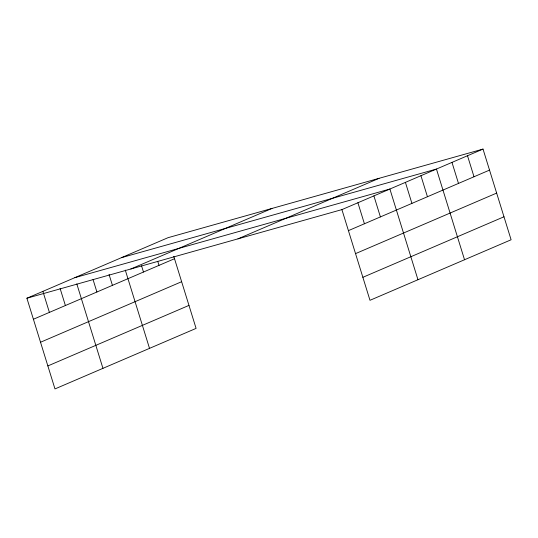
<?xml version="1.0" encoding="UTF-8"?>
<svg xmlns="http://www.w3.org/2000/svg" width="538" height="538" viewBox="0 0 538 538"><rect width="100%" height="100%" fill="white"/><g stroke="black" fill="none" stroke-linecap="round" stroke-linejoin="round"><path stroke-width="0.81" d="M173.794 256.377L196.088 328.388L54.977 388.92L26.9 298.227L168.011 237.695L483.023 149.08L511.1 239.773L369.989 300.305L341.912 209.612L483.023 149.08M130.855 268.987L271.966 208.448M33.41 319.249L174.52 258.717M237.957 238.852L379.068 178.32M40.525 342.242L181.636 281.71M348.422 230.634L489.533 170.102M47.855 365.934L188.966 305.396M355.537 253.627L496.648 193.088M362.874 277.312L503.985 216.78M121.447 257.668L436.459 169.053L464.536 259.746M74.876 277.648L389.889 189.026L417.965 279.726M26.9 298.227L341.912 209.612M467.502 155.738L474.012 176.76M451.981 162.395L458.49 183.418M420.938 175.711L427.441 196.733M405.417 182.369L411.92 203.391M373.897 195.893L380.406 216.915M357.905 202.752L364.414 223.774M157.789 261.481L158.999 265.375M141.548 265.806L143.471 272.033M125.3 270.13L149.517 348.362M109.053 274.447L112.429 285.348M93.054 279.552L96.907 292.006M76.806 283.876L102.953 368.342M60.088 288.402L65.394 305.53M42.892 291.367L49.402 312.39"/></g></svg>
